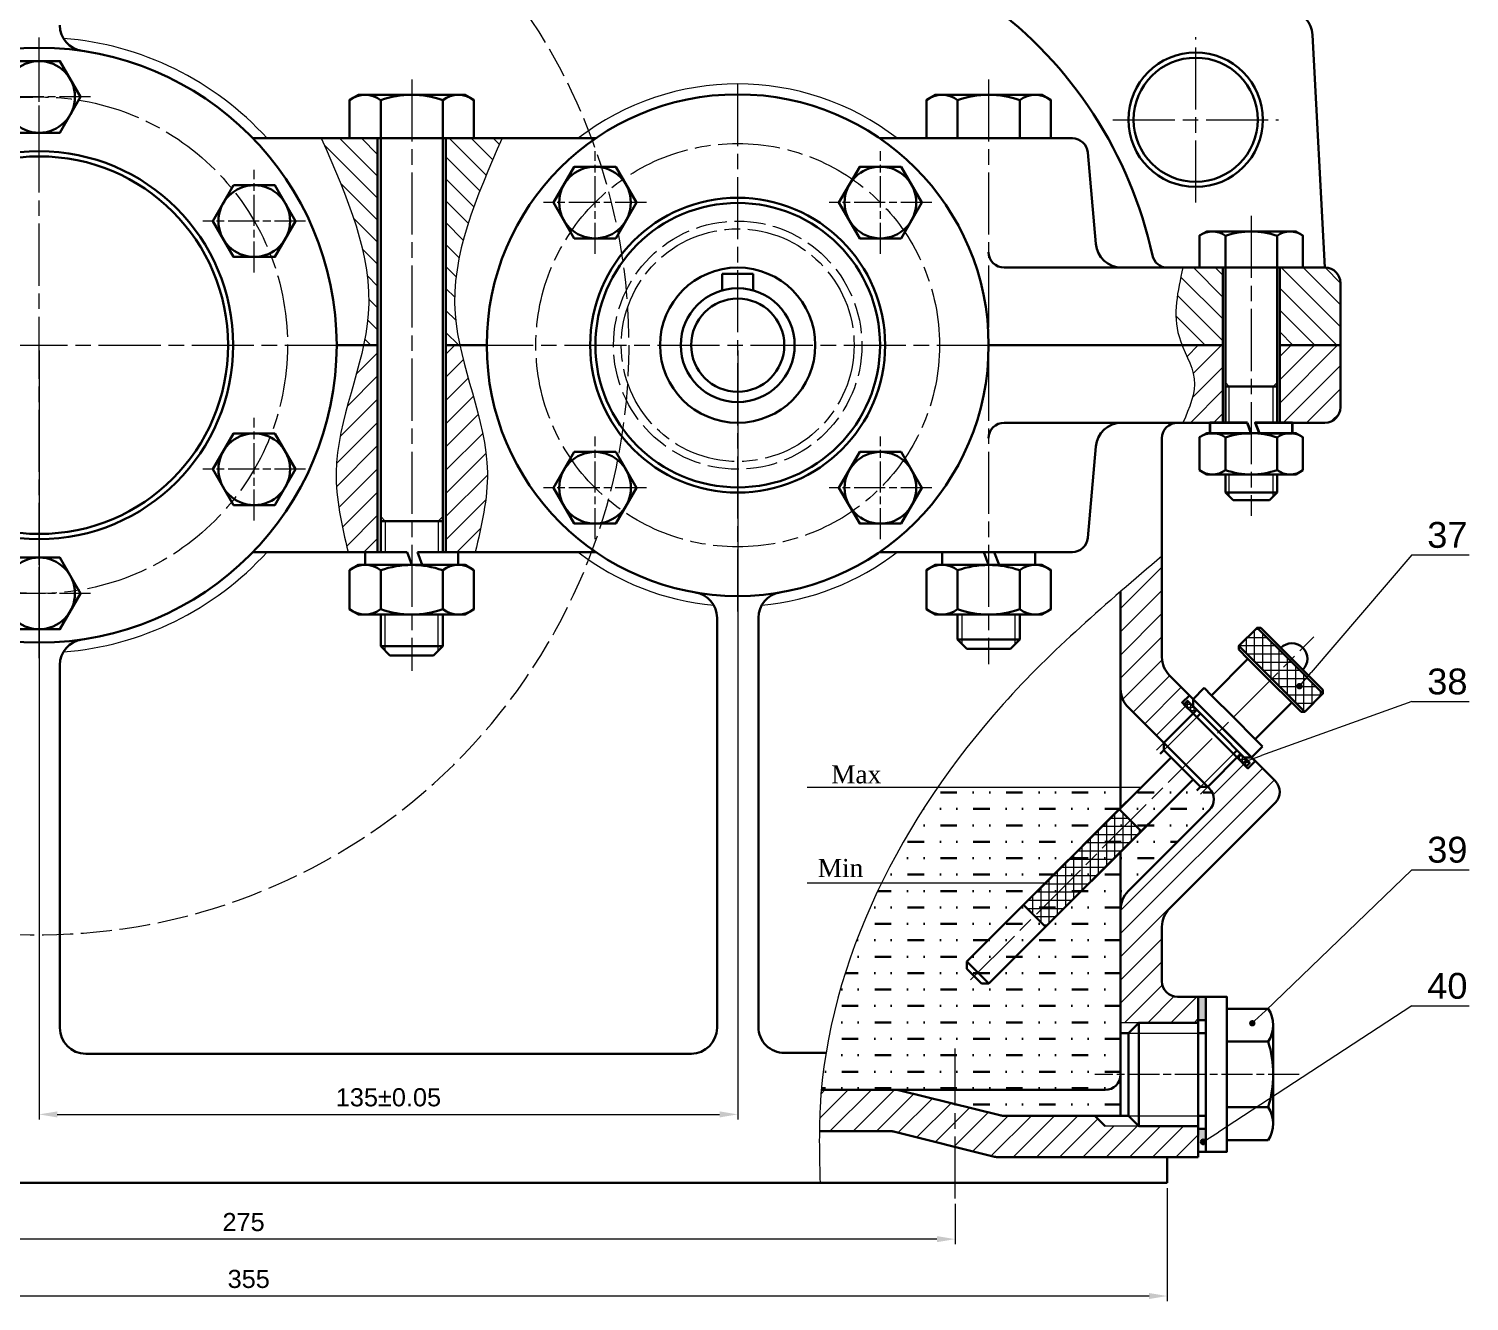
# Paper-space layout 'A0' of a CAD drawing. Header units: millimetres. Extents: x 0 to 1189, y 0 to 841.
# Drawn here: x 282.4 to 560.8, y 410.8 to 656.8 of the extents above; entities that cross this region are included whole.
import ezdxf

# ---------------------------------------------------------------- set-up
doc = ezdxf.new("R2010")
doc.units = ezdxf.units.MM
doc.header["$PDMODE"] = 35
for name, pattern in [('AM_ISO02W050', [7.5, 6, -1.5]), ('AM_ISO08W050', [18, 12, -1.5, 3, -1.5]), ('AM_ISO08W050x2', [9, 6, -0.75, 1.5, -0.75])]:
    doc.linetypes.add(name, pattern=pattern)
doc.layers.get('0').update_dxf_attribs({"lineweight": 30})
for name, color, linetype, lineweight in [('_mss.dam', 7, 'Continuous', 35), ('AM_0', 7, 'Continuous', 30), ('AM_3', 6, 'AM_ISO02W050', 13), ('AM_4', 3, 'Continuous', 13), ('AM_5', 3, 'Continuous', 13), ('AM_7', 4, 'AM_ISO08W050', 13), ('AM_8', 1, 'Continuous', 15), ('net dam', 7, 'Continuous', 30), ('net manh', 2, 'Continuous', 13), ('NetMatCat', 1, 'AM_ISO08W050', 13), ('nét thấy', 7, 'Continuous', 30)]:
    doc.layers.add(name, color=color, linetype=linetype, lineweight=lineweight)
doc.layers.add('_mss.manh', color=3, linetype='Continuous')
doc.styles.add('Annotative', font='arial.ttf')
doc.styles.add('chuan', font='times.ttf', dxfattribs={"height": 3})
doc.dimstyles.new('aaaa$0', dxfattribs={"dimtxt": 3.5, "dimasz": 3.5, "dimexe": 1, "dimexo": 1, "dimgap": 1.5, "dimtad": 1, "dimdsep": 46, "dimtxsty": 'Annotative', "dimcen": 0, "dimclrd": 66, "dimclre": 66, "dimclrt": 2, "dimadec": 0, "dimazin": 2, "dimtp": 0.1, "dimtm": 0.1, "dimtfac": 0.71, "dimtmove": 0, "dimatfit": 3, "dimfxl": 1, "dimlwd": 5, "dimlwe": 5, "dimarcsym": 1})
doc.dimstyles.new('AM_ISO$0', dxfattribs={"dimtxt": 3.5, "dimasz": 3.5, "dimexe": 1, "dimexo": 1, "dimgap": 1.5, "dimtad": 1, "dimdsep": 46, "dimtxsty": 'Annotative', "dimcen": 0, "dimclrd": 66, "dimclre": 66, "dimclrt": 2, "dimadec": 0, "dimazin": 2, "dimtp": 0.1, "dimtm": 0.1, "dimtfac": 0.71, "dimtmove": 0, "dimatfit": 3, "dimfxl": 1, "dimtfillclr": 5, "dimlwd": 13, "dimlwe": 13, "dimarcsym": 1})
pattern_1 = [(45, (-4430.9117, -284.6103), (-2.245064, 2.245064), [])]
pattern_2 = [(135, (-4430.9117, -284.6103), (-2.1213203, -2.1213203), [])]

# ---------------------------------------------------------------- blocks, each defined once
blk = doc.blocks.new('dsfeer')
blk.add_lwpolyline([(0, 10), (-8.66, 5), (-8.66, -5), (0, -10), (8.66, -5), (8.66, 5)], close=True)
blk.add_circle((0, 0), 8.66)
blk = doc.blocks.new('*U199')
at = {"xscale": 0.8000000000000003, "yscale": 0.8000000000000003, "zscale": 0.8000000000000003, "rotation": 270.0000000000026}
blk.add_blockref('dsfeer', (0, 0), dxfattribs=at)
blk = doc.blocks.new('*U200')
at = {"color": 0, "linetype": 'ByBlock', "lineweight": -2, "transparency": 16777216}
blk.add_blockref('*U199', (667.14, 1432.34), dxfattribs=at)
for p, rotation in [((625.57, 1408.34), 60.00000000000001), ((708.71, 1408.34), 299.9999999999999), ((625.57, 1360.34), 120), ((708.71, 1360.34), 240), ((667.14, 1336.34), 180)]:
    blk.add_blockref('*U199', p, dxfattribs=dict(at, rotation=rotation))
blk = doc.blocks.new('ưadad')
at = {"layer": '_mss.dam'}
for points in [[(-0.73, 2.2), (-8, 2.2), (-8, 0.2), (0, 0.2), (-0.73, 2.2)], [(1.5, 0.2), (8, 0.2), (8, 2.2), (0.77, 2.2), (1.5, 0.2)]]:
    blk.add_lwpolyline(points, dxfattribs=at)
blk = doc.blocks.new('đai ốc')
for p, q in [((-8, 8.59), (-7.19, 10)), ((-7.19, 10), (-0.81, 10)), ((0, 8.59), (-0.81, 10)), ((-8, 8.59), (-8, -8.59)), ((0, 8.59), (0, -8.59)), ((-7.14, 5), (-0.86, 5)), ((-7.14, -5), (-0.86, -5)), ((-8, -8.59), (-7.19, -10)), ((0, -8.59), (-0.81, -10)), ((-7.19, -10), (-0.81, -10))]:
    blk.add_line(p, q)
for centre, radius, start, end in [((-3.93, 7.5), 4.07, 142.1211, 217.8789), ((-4.07, 7.5), 4.07, 322.1211, 37.8789), ((7, 0), 15, 160.5288, 199.4712), ((-15, 0), 15, 340.5288, 19.4712), ((-3.93, -7.5), 4.07, 142.1211, 217.8789), ((-4.07, -7.5), 4.07, 322.1211, 37.8789)]:
    blk.add_arc(centre, radius, start, end)
blk = doc.blocks.new('*D218')
at = {"color": 66, "linetype": 'ByBlock', "lineweight": 13, "transparency": 16777216}
for p, q in [((284.41, 594.64), (284.41, 445.91)), ((419.41, 594.64), (419.41, 445.91)), ((287.91, 446.91), (415.91, 446.91))]:
    blk.add_line(p, q, dxfattribs=at)
at = {"color": 66, "transparency": 16777216}
for points in [[(287.91, 447.49), (287.91, 446.32), (284.41, 446.91)], [(415.91, 447.49), (415.91, 446.32), (419.41, 446.91)]]:
    blk.add_solid(points, dxfattribs=at)
at = {"layer": 'Defpoints', "color": 0, "transparency": 16777216}
for p in [(284.41, 595.64), (419.41, 595.64), (419.41, 446.91)]:
    blk.add_point(p, dxfattribs=at)
at = {"color": 2, "transparency": 16777216, "insert": (351.91, 450.19), "char_height": 3.5, "attachment_point": 5, "style": 'Annotative'}
blk.add_mtext('135%%P0.05', dxfattribs=at)
blk = doc.blocks.new('*D219')
at = {"color": 66, "linetype": 'ByBlock', "lineweight": 13, "transparency": 16777216}
for p, q in [((186.41, 429.64), (186.41, 421.79)), ((461.41, 429.64), (461.41, 421.79)), ((457.91, 422.79), (189.91, 422.79))]:
    blk.add_line(p, q, dxfattribs=at)
at = {"color": 66, "transparency": 16777216}
for points in [[(189.91, 423.37), (189.91, 422.2), (186.41, 422.79)], [(457.91, 423.37), (457.91, 422.2), (461.41, 422.79)]]:
    blk.add_solid(points, dxfattribs=at)
at = {"layer": 'Defpoints', "color": 0, "transparency": 16777216}
for p in [(186.41, 430.64), (461.41, 430.64), (186.41, 422.79)]:
    blk.add_point(p, dxfattribs=at)
at = {"color": 2, "transparency": 16777216, "insert": (323.91, 426.07), "char_height": 3.5, "attachment_point": 5, "style": 'Annotative'}
blk.add_mtext('275', dxfattribs=at)
blk = doc.blocks.new('szczczs')
for p, q in [((-10.31, 8.4), (-12, 7.42)), ((-10.31, 8.4), (10.31, 8.4)), ((-10.31, 8.4), (10.31, 8.4)), ((10.31, 8.4), (12, 7.42)), ((-12, 0), (-12, 7.42)), ((-6, 0), (-6, 7.37)), ((6, 0), (6, 7.37)), ((12, 0), (12, 7.42)), ((12, 0.98), (12, 7.42)), ((-12, 0), (12, 0))]:
    blk.add_line(p, q)
for centre, radius, start, end in [((-9, 3.51), 4.89, 52.1211, 127.8789), ((0, -9.6), 18, 70.5288, 109.4712), ((9, 3.51), 4.89, 52.1211, 127.8789)]:
    blk.add_arc(centre, radius, start, end)
blk = doc.blocks.new('fsefesfsefes')
at = {"layer": 'NetMatCat'}
h = blk.add_hatch(dxfattribs=at)
h.set_pattern_fill('ANSI37', color=1, scale=0.5, angle=45, style=0)
h.set_pattern_definition([(90, (-4943.2778, -805.4751), (-1.5875, -3e-16), []), (180, (-4943.2778, -805.4751), (2e-16, -1.5875), [])])
h.paths.add_polyline_path([(13.79, 13.79), (7.42, 20.15), (3.89, 16.62), (10.25, 10.25), (16.62, 3.89), (20.15, 7.42)])
h.paths.add_polyline_path([(-17.09, -17.09), (-19.21, -14.97), (-37.71, -33.46), (-35.59, -35.59), (-33.46, -37.71), (-14.97, -19.21)])
h = blk.add_hatch(dxfattribs=at)
h.set_pattern_fill('ANSI37', color=1, scale=5, angle=45, style=0)
h.set_pattern_definition([(90, (-43585.51505, 551.8719), (-0.625, -7e-17), []), (180, (-43585.51505, 551.8719), (7e-17, -0.625), [])])
h.paths.add_polyline_path([(-6.72, 5.3), (-4.95, 3.54), (-4.24, 4.24), (-6.01, 6.01)])
h.paths.add_polyline_path([(5.3, -6.72), (3.54, -4.95), (4.24, -4.24), (6.01, -6.01)])
for p, q in [((7.42, 20.15), (3.89, 16.62)), ((8.13, 20.15), (7.42, 20.15)), ((14.14, 14.14), (8.13, 20.15)), ((5.66, 14.14), (-1.41, 7.07)), ((3.89, 16.62), (3.89, 15.91)), ((3.89, 15.91), (5.66, 14.14)), ((14.14, 14.14), (20.15, 8.13)), ((-2.83, 8.49), (-4.95, 6.36)), ((-1.41, 7.07), (-2.83, 8.49)), ((-4.95, 6.36), (-4.95, 4.95)), ((14.14, 5.66), (7.07, -1.41)), ((15.91, 3.89), (14.14, 5.66)), ((20.15, 7.42), (16.62, 3.89)), ((20.15, 8.13), (20.15, 7.42)), ((-4.24, 4.24), (-10.61, -2.12)), ((-4.95, 4.95), (-4.24, 4.24)), ((-4.24, 2.83), (-3.54, 3.54)), ((16.62, 3.89), (15.91, 3.89)), ((-10.61, -2.12), (-10.61, -3.54)), ((7.07, -1.41), (8.49, -2.83)), ((-9.19, -4.95), (-48.66, -44.42)), ((4.24, -4.24), (-2.12, -10.61)), ((2.83, -4.24), (3.54, -3.54)), ((4.95, -4.95), (4.24, -4.24)), ((6.36, -4.95), (4.95, -4.95)), ((8.49, -2.83), (6.36, -4.95)), ((-4.95, -9.19), (-44.42, -48.66)), ((-2.12, -10.61), (-3.54, -10.61)), ((-17.8, -13.55), (-34.92, -30.68)), ((-17.09, -17.09), (-19.21, -14.97)), ((-13.55, -17.8), (-30.68, -34.92)), ((-17.09, -17.09), (-14.97, -19.21)), ((-37.71, -33.46), (-35.59, -35.59)), ((-33.46, -37.71), (-35.59, -35.59)), ((-48.66, -44.42), (-44.42, -48.66)), ((-48.66, -44.42), (-48.66, -45.83)), ((-48.66, -45.83), (-47.25, -47.25)), ((-45.83, -48.66), (-47.25, -47.25)), ((-44.42, -48.66), (-45.83, -48.66))]:
    blk.add_line(p, q)
for points in [[(13.79, 13.79), (7.42, 20.15), (3.89, 16.62), (10.25, 10.25)], [(9.9, 9.9), (5.66, 14.14)], [(13.79, 13.79), (20.15, 7.42), (16.62, 3.89), (10.25, 10.25)], [(9.9, 9.9), (14.14, 5.66)], [(-4.95, 3.54), (-7.07, 5.66), (-5.66, 7.07)], [(-6.72, 5.3), (-4.95, 3.54), (-4.24, 4.24), (-6.01, 6.01), (-6.72, 5.3)], [(7.07, -5.66), (-5.66, 7.07)], [(2.83, 2.83), (-1.41, 7.07)], [(-4.95, 4.95), (0, 0)], [(-4.95, 3.54), (-0.71, -0.71)], [(2.83, 2.83), (7.07, -1.41)], [(4.95, -4.95), (0, 0)], [(-6.36, -6.36), (-10.61, -2.12)], [(3.54, -4.95), (-0.71, -0.71)], [(-10.61, -3.54), (-11.31, -4.24)], [(-10.61, -3.54), (-7.07, -7.07)], [(5.3, -6.72), (3.54, -4.95), (4.24, -4.24), (6.01, -6.01), (5.3, -6.72)], [(7.07, -5.66), (5.66, -7.07), (3.54, -4.95)], [(-3.54, -10.61), (-7.07, -7.07)], [(-6.36, -6.36), (-2.12, -10.61)], [(-3.54, -10.61), (-4.24, -11.31)]]:
    blk.add_lwpolyline(points)
blk.add_arc((14.14, 14.14), 3, 315, 135)
at = {"layer": 'AM_7'}
blk.add_line((-47.95, -47.95), (18.38, 18.38), dxfattribs=at)
at = {"layer": 'net manh'}
for p, q in [((-4.24, 2.83), (-10.61, -3.54)), ((-10.61, -2.12), (-12.02, -3.54)), ((-2.12, -10.61), (-3.54, -12.02))]:
    blk.add_line(p, q, dxfattribs=at)
blk.add_lwpolyline([(2.83, -4.24), (-3.54, -10.61)], dxfattribs=at)
blk = doc.blocks.new('*D222')
at = {"color": 66, "lineweight": 5, "transparency": 16777216}
for p, q in [((147.41, 432.64), (147.41, 410.79)), ((502.41, 432.64), (502.41, 410.79)), ((498.91, 411.79), (150.91, 411.79))]:
    blk.add_line(p, q, dxfattribs=at)
at = {"color": 66, "transparency": 16777216}
for points in [[(150.91, 412.37), (150.91, 411.2), (147.41, 411.79)], [(498.91, 412.37), (498.91, 411.2), (502.41, 411.79)]]:
    blk.add_solid(points, dxfattribs=at)
at = {"layer": 'Defpoints', "color": 0, "transparency": 16777216}
for p in [(147.41, 433.64), (502.41, 433.64), (147.41, 411.79)]:
    blk.add_point(p, dxfattribs=at)
at = {"color": 2, "transparency": 16777216, "insert": (324.91, 415.07), "char_height": 3.5, "attachment_point": 5, "style": 'Annotative'}
blk.add_mtext('355', dxfattribs=at)

psp = doc.layouts.new('A0')

# ---------------------------------------------------------------- hatches: boundary and pattern name
h = psp.add_hatch(color=3)
h.dxf.hatch_style = 1
h.paths.add_polyline_path([(517.285, 515.087, 1), (517.453, 515.087, 1)])
h = psp.add_hatch(color=1)
h.dxf.hatch_style = 1
h.paths.add_polyline_path([(508.934, 441.582, -0.7493781), (509.757, 441.823), (509.91, 441.921), (509.91, 444.143), (508.41, 444.143)])
h.paths.add_polyline_path([(509.91, 469.643), (508.41, 469.643), (508.41, 465.143), (509.91, 465.143)])
h = psp.add_hatch(color=3)
h.dxf.hatch_style = 1
h.paths.add_polyline_path([(509.827, 441.582, 1), (508.934, 441.582, 1)])
at = {"layer": 'AM_5'}
h = psp.add_hatch(color=3, dxfattribs=at)
edge = h.paths.add_edge_path(flags=0)
edge.add_arc((527.986, 529.71), 0.625, 0, 360)
h = psp.add_hatch(color=3, dxfattribs=at)
edge = h.paths.add_edge_path(flags=0)
edge.add_arc((518.865, 464.534), 0.625, 0, 360)
at = {"layer": 'AM_8'}
h = psp.add_hatch(dxfattribs=at)
h.set_pattern_fill('_U', color=256, scale=3, angle=135, style=0, pattern_type=0)
h.set_pattern_definition(pattern_2)
edge = h.paths.add_edge_path()
edge.add_line((349.81, 635.643), (344.41, 635.643))
edge.add_line((344.41, 635.643), (338.935, 635.643))
edge.add_spline(control_points=[(338.935, 635.643), (343.897, 624.35), (349.73, 611.076), (347.544, 597.65), (347.114, 595.643)], knot_values=[0, 0, 0, 0, 35.1805085, 41.3536834, 41.3536834, 41.3536834, 41.3536834], degree=3, periodic=0)
edge.add_line((347.114, 595.643), (349.81, 595.643))
edge.add_line((349.81, 595.643), (349.81, 635.643))
edge = h.paths.add_edge_path()
edge.add_spline(control_points=[(365.706, 595.643), (365.276, 597.65), (363.09, 611.076), (368.923, 624.35), (373.885, 635.643)], knot_values=[0, 0, 0, 0, 6.1731749, 41.3536834, 41.3536834, 41.3536834, 41.3536834], degree=3, periodic=0)
edge.add_line((373.885, 635.643), (363.01, 635.643))
edge.add_line((363.01, 635.643), (363.01, 595.643))
edge.add_line((363.01, 595.643), (365.706, 595.643))
h = psp.add_hatch(dxfattribs=at)
h.set_pattern_fill('_U', color=256, scale=3, angle=135, style=0, pattern_type=0)
h.set_pattern_definition(pattern_2)
edge = h.paths.add_edge_path()
edge.add_spline(control_points=[(505.458, 610.643), (504.436, 606.109), (503.278, 600.977), (505.074, 596.197), (505.302, 595.643)], knot_values=[0, 0, 0, 0, 13.3501655, 15.1095658, 15.1095658, 15.1095658, 15.1095658], degree=3, periodic=0)
edge.add_line((505.302, 595.643), (513.159, 595.643))
edge.add_line((513.159, 595.643), (513.159, 610.643))
edge.add_line((513.159, 610.643), (508.659, 610.643))
edge.add_line((508.659, 610.643), (505.458, 610.643))
edge = h.paths.add_edge_path()
edge.add_line((524.159, 595.643), (535.91, 595.643))
edge.add_line((535.91, 595.643), (535.91, 607.643))
edge.add_arc((532.91, 607.643), 3, 0, 90)
edge.add_line((532.91, 610.643), (524.159, 610.643))
edge.add_line((524.159, 610.643), (524.159, 595.643))
at = {"layer": 'NetMatCat'}
h = psp.add_hatch(dxfattribs=at)
h.set_pattern_fill('ANSI31', color=1, style=0)
h.set_pattern_definition(pattern_1)
edge = h.paths.add_edge_path()
edge.add_line((349.81, 595.643), (347.114, 595.643))
edge.add_spline(control_points=[(347.114, 595.643), (345.37, 587.495), (339.774, 574.194), (342.912, 560.785), (344.115, 555.643)], knot_values=[41.3536834, 41.3536834, 41.3536834, 41.3536834, 66.4107261, 81.9947931, 81.9947931, 81.9947931, 81.9947931], degree=3, periodic=0)
edge.add_line((344.115, 555.643), (349.81, 555.643))
edge.add_line((349.81, 555.643), (349.81, 595.643))
edge = h.paths.add_edge_path()
edge.add_spline(control_points=[(368.705, 555.643), (369.908, 560.785), (373.046, 574.194), (367.45, 587.495), (365.706, 595.643)], knot_values=[41.3536834, 41.3536834, 41.3536834, 41.3536834, 56.9377504, 81.9947931, 81.9947931, 81.9947931, 81.9947931], degree=3, periodic=0)
edge.add_line((365.706, 595.643), (363.01, 595.643))
edge.add_line((363.01, 595.643), (363.01, 555.643))
edge.add_line((363.01, 555.643), (365.41, 555.643))
edge.add_line((365.41, 555.643), (368.705, 555.643))
h = psp.add_hatch(dxfattribs=at)
h.set_pattern_fill('ANSI31', color=1, style=0)
h.set_pattern_definition(pattern_1)
edge = h.paths.add_edge_path()
edge.add_line((513.159, 595.643), (505.302, 595.643))
edge.add_spline(control_points=[(505.302, 595.643), (506.201, 593.466), (508.918, 588.633), (506.699, 583.509), (505.458, 580.643)], knot_values=[15.1095658, 15.1095658, 15.1095658, 15.1095658, 22.0290999, 30.8101407, 30.8101407, 30.8101407, 30.8101407], degree=3, periodic=0)
edge.add_line((505.458, 580.643), (513.159, 580.643))
edge.add_line((513.159, 580.643), (513.159, 595.643))
h.paths.add_polyline_path([(524.159, 580.643), (526.659, 580.643), (532.91, 580.643, 0.4142136), (535.91, 583.643), (535.91, 595.643), (524.159, 595.643)])
h = psp.add_hatch(dxfattribs=at)
h.set_pattern_fill('ANSI31', color=1, style=0)
h.set_pattern_definition(pattern_1)
edge = h.paths.add_edge_path()
edge.add_line((501.41, 535.306), (501.41, 547.555))
edge.add_line((501.41, 547.555), (501.41, 554.861))
edge.add_spline(control_points=[(501.41, 554.861), (498.737, 552.587), (496.064, 550.313), (493.41, 548.014)], knot_values=[0, 0, 0, 0, 10.5703978, 10.5703978, 10.5703978, 10.5703978], degree=3, periodic=0)
edge.add_line((493.41, 548.014), (493.41, 529.164))
edge.add_arc((498.41, 529.164), 5, 180, 225)
edge.add_line((494.874, 525.629), (501.759, 518.744))
edge.add_line((501.759, 518.744), (507.416, 524.4))
edge.add_line((507.416, 524.4), (505.649, 526.168))
edge.add_line((505.649, 526.168), (505.295, 526.522))
edge.add_line((505.295, 526.522), (506.709, 527.936))
edge.add_line((506.709, 527.936), (502.874, 531.771))
edge.add_arc((506.41, 535.306), 5, 180, 225, ccw=False)
h.paths.add_polyline_path([(501.41, 483.197, -0.1989124), (502.874, 486.733), (523.272, 507.131, 0.4142136), (523.272, 511.373), (519.437, 515.208), (518.023, 513.794), (515.902, 515.915), (511.659, 511.672), (510.245, 510.258), (510.544, 509.959, -0.4142136), (510.544, 505.716), (494.874, 490.047, 0.1989124), (493.41, 486.511), (493.41, 464.643), (496.91, 464.643), (508.41, 464.643), (508.41, 469.643), (504.41, 469.643, -0.4142136), (501.41, 472.643)])
h.paths.add_polyline_path([(508.41, 444.643), (496.91, 444.643), (493.41, 444.643), (490.41, 444.643), (488.41, 446.643), (470.779, 446.643, -0.0613214), (470.052, 446.733), (462.41, 448.643), (462.41, 440.397), (469.067, 438.733, 0.0613214), (469.794, 438.643), (508.41, 438.643)])
edge = h.paths.add_edge_path()
edge.add_line((462.41, 448.643), (450.768, 451.553))
edge.add_arc((450.041, 448.643), 3, 75.96376, 90)
edge.add_line((450.041, 451.643), (448.531, 451.643))
edge.add_line((448.531, 451.643), (435.576, 451.643))
edge.add_spline(control_points=[(435.576, 451.643), (435.473, 450.486), (435.285, 447.822), (435.212, 445.153), (435.195, 443.643)], knot_values=[124.1978214, 124.1978214, 124.1978214, 124.1978214, 127.6812715, 132.2136931, 132.2136931, 132.2136931, 132.2136931], degree=3, periodic=0)
edge.add_line((435.195, 443.643), (449.056, 443.643))
edge.add_arc((449.056, 440.643), 3, 75.96376, 90, ccw=False)
edge.add_line((449.783, 443.553), (462.41, 440.397))
edge.add_line((462.41, 440.397), (462.41, 448.643))
at = {"layer": 'nét thấy'}
h = psp.add_hatch(dxfattribs=at)
h.set_pattern_fill('MUDST', color=4, scale=0.5, style=0)
h.set_pattern_definition([(3e-14, (-4430.9117, -284.6103), (6.35, 3.175), [3.175, -3.175, 0, -3.175, 0, -3.175])])
edge = h.paths.add_edge_path()
edge.add_line((493.41, 497.666), (469.362, 473.619))
edge.add_line((469.362, 473.619), (467.948, 473.619))
edge.add_line((467.948, 473.619), (466.534, 475.033))
edge.add_line((466.534, 475.033), (465.12, 476.447))
edge.add_line((465.12, 476.447), (465.12, 477.861))
edge.add_line((465.12, 477.861), (478.901, 491.642))
edge.add_line((478.901, 491.642), (447.211, 491.642))
edge.add_spline(control_points=[(447.211, 491.642), (441.743, 480.474), (437.846, 468.659), (436.151, 456.643)], knot_values=[82.8374452, 82.8374452, 82.8374452, 82.8374452, 119.168815, 119.168815, 119.168815, 119.168815], degree=3, periodic=0)
edge.add_spline(control_points=[(436.151, 456.643), (435.917, 454.98), (435.724, 453.313), (435.576, 451.643)], knot_values=[119.168815, 119.168815, 119.168815, 119.168815, 124.1978214, 124.1978214, 124.1978214, 124.1978214], degree=3, periodic=0)
edge.add_line((435.576, 451.643), (493.41, 451.643))
edge.add_line((493.41, 451.643), (493.41, 462.643))
edge.add_line((493.41, 462.643), (493.41, 497.666))
h.paths.add_polyline_path([(493.41, 451.643), (462.41, 451.643), (462.41, 448.643), (470.052, 446.733, 0.0613214), (470.779, 446.643), (493.41, 446.643)])
edge = h.paths.add_edge_path()
edge.add_line((493.41, 506.151), (493.41, 510.143))
edge.add_line((493.41, 510.143), (458.052, 510.143))
edge.add_spline(control_points=[(458.052, 510.143), (454.001, 504.245), (450.348, 498.05), (447.211, 491.642)], knot_values=[61.9914028, 61.9914028, 61.9914028, 61.9914028, 82.8374452, 82.8374452, 82.8374452, 82.8374452], degree=3, periodic=0)
edge.add_line((447.211, 491.642), (478.901, 491.642))
edge.add_line((478.901, 491.642), (493.41, 506.151))
h.paths.add_polyline_path([(510.544, 505.716, 0.4142136), (510.544, 509.959), (510.36, 510.143), (493.41, 510.143), (493.41, 506.151), (478.901, 491.642), (465.12, 477.861), (465.12, 476.447), (466.534, 475.033), (467.948, 473.619), (469.362, 473.619), (493.41, 497.666), (493.41, 486.511, -0.1989124), (494.874, 490.047)])
h.paths.add_polyline_path([(497.401, 510.143), (493.41, 510.143), (493.41, 506.151)], flags=16)

# ---------------------------------------------------------------- linework, layer by layer
for p, q in [((532.91, 610.643), (530.475, 655.66)), ((346.101, 644.043), (344.41, 643.067)), ((344.41, 635.643), (344.41, 643.067)), ((346.101, 644.043), (366.719, 644.043)), ((346.101, 644.043), (366.719, 644.043)), ((366.719, 644.043), (368.41, 643.067)), ((368.41, 635.643), (368.41, 643.067)), ((368.41, 636.619), (368.41, 643.067)), ((350.41, 635.643), (350.41, 643.014)), ((362.41, 635.643), (362.41, 643.014)), ((325.717, 635.643), (391.983, 635.643)), ((344.41, 635.643), (368.41, 635.643)), ((349.81, 635.643), (349.81, 555.643)), ((350.41, 555.643), (350.41, 635.643)), ((362.41, 555.643), (362.41, 635.643)), ((363.01, 635.643), (363.01, 555.643)), ((446.837, 635.643), (484.088, 635.643)), ((488.625, 615.207), (487.077, 632.905)), ((510.068, 617.643), (508.659, 616.83)), ((508.659, 610.643), (508.659, 616.83)), ((510.068, 617.643), (527.25, 617.643)), ((510.068, 617.643), (527.25, 617.643)), ((513.659, 610.643), (513.659, 616.785)), ((523.659, 610.643), (523.659, 616.785)), ((527.25, 617.643), (528.659, 616.83)), ((528.659, 610.643), (528.659, 616.83)), ((528.659, 611.457), (528.659, 616.83)), ((470.91, 610.643), (532.91, 610.643)), ((508.659, 610.643), (528.659, 610.643)), ((513.159, 610.643), (513.159, 580.643)), ((513.659, 580.643), (513.659, 610.643)), ((523.659, 580.643), (523.659, 610.643)), ((524.159, 610.643), (524.159, 580.643)), ((422.41, 609.443), (416.41, 609.443)), ((416.41, 609.443), (416.41, 606.231)), ((422.41, 606.231), (422.41, 609.443)), ((535.91, 607.643), (535.91, 583.643)), ((341.91, 595.643), (349.81, 595.643)), ((363.01, 595.643), (370.91, 595.643)), ((467.91, 595.643), (513.159, 595.643)), ((524.159, 595.643), (535.91, 595.643)), ((513.659, 587.675), (523.659, 587.675)), ((470.91, 580.643), (517.931, 580.643)), ((493.41, 580.639), (493.41, 580.643)), ((519.431, 580.643), (532.91, 580.643)), ((501.41, 545.461), (501.41, 577.643)), ((518.659, 578.643), (517.659, 578.643)), ((488.625, 576.079), (487.077, 558.382)), ((513.659, 567.143), (513.659, 570.643)), ((523.659, 567.143), (523.659, 570.643)), ((513.659, 567.143), (515.159, 565.643)), ((523.659, 567.143), (513.659, 567.143)), ((515.159, 565.643), (522.159, 565.643)), ((523.659, 567.143), (522.159, 565.643)), ((350.41, 561.643), (362.41, 561.643)), ((325.717, 555.643), (355.5, 555.643)), ((355.5, 555.643), (347.41, 555.643)), ((347.41, 555.643), (347.41, 553.143)), ((356.41, 553.143), (355.5, 555.643)), ((357.5, 555.643), (391.983, 555.643)), ((365.41, 555.643), (357.5, 555.643)), ((357.5, 555.643), (358.41, 553.143)), ((365.41, 553.143), (365.41, 555.643)), ((446.837, 555.643), (484.088, 555.643)), ((446.837, 555.643), (484.088, 555.643)), ((346.101, 553.143), (344.41, 552.167)), ((344.41, 544.519), (344.41, 552.167)), ((346.101, 553.143), (366.719, 553.143)), ((347.41, 553.143), (356.41, 553.143)), ((350.41, 544.572), (350.41, 552.114)), ((358.41, 553.143), (365.41, 553.143)), ((362.41, 544.572), (362.41, 552.114)), ((366.719, 553.143), (368.41, 552.167)), ((368.41, 544.519), (368.41, 552.167)), ((493.41, 506.151), (493.41, 548.014)), ((501.41, 547.555), (501.41, 535.306)), ((346.101, 543.543), (344.41, 544.519)), ((346.101, 543.543), (366.719, 543.543)), ((350.41, 537.443), (350.41, 543.543)), ((362.41, 537.443), (362.41, 543.543)), ((366.719, 543.543), (368.41, 544.519)), ((415.41, 542.905), (415.41, 463.643)), ((423.41, 542.905), (423.41, 463.81)), ((461.91, 538.743), (461.91, 543.543)), ((473.91, 538.743), (473.91, 543.543)), ((350.41, 537.443), (352.21, 535.643)), ((362.41, 537.443), (350.41, 537.443)), ((362.41, 537.443), (360.61, 535.643)), ((461.91, 538.743), (463.71, 536.943)), ((473.91, 538.743), (461.91, 538.743)), ((473.91, 538.743), (472.11, 536.943)), ((352.21, 535.643), (360.61, 535.643)), ((463.71, 536.943), (472.11, 536.943)), ((288.41, 533.794), (288.41, 463.643)), ((523.272, 511.373), (502.874, 531.771)), ((503.881, 516.622), (494.874, 525.629)), ((510.544, 509.959), (508.123, 512.38)), ((523.272, 507.131), (502.874, 486.733)), ((510.544, 505.716), (494.874, 490.047)), ((493.41, 446.643), (493.41, 497.666)), ((501.41, 483.197), (501.41, 472.643)), ((508.41, 469.643), (504.41, 469.643)), ((493.41, 454.643), (493.41, 462.643)), ((493.41, 446.643), (493.41, 462.643)), ((493.41, 462.643), (494.91, 462.643)), ((494.91, 462.643), (494.91, 446.643)), ((496.91, 444.643), (496.91, 464.643)), ((293.41, 458.643), (410.41, 458.643)), ((410.41, 458.643), (410.503, 458.644)), ((428.456, 458.81), (436.481, 458.81)), ((435.576, 451.643), (490.41, 451.643)), ((488.41, 446.643), (490.41, 444.643)), ((494.91, 446.643), (496.91, 444.643)), ((502.41, 433.643), (502.41, 438.643)), ((502.41, 433.643), (147.41, 433.643))]:
    psp.add_line(p, q)
for points in [[(467, 555.643), (458.91, 555.643), (458.91, 553.143), (467.91, 553.143), (467, 555.643)], [(469.91, 553.143), (476.91, 553.143), (476.91, 555.643), (469, 555.643), (469.91, 553.143)], [(493.41, 462.643), (494.91, 462.643), (496.91, 464.643), (508.41, 464.643), (508.41, 469.643)], [(508.41, 469.643), (509.91, 469.643), (509.91, 465.143), (508.41, 465.143), (508.41, 469.643)], [(509.91, 454.643), (509.91, 469.643), (513.91, 469.643), (513.91, 454.643)], [(521.91, 467.345), (513.91, 467.345), (513.91, 460.994), (521.91, 460.994)], [(508.41, 464.643), (508.41, 444.643)], [(508.41, 446.643), (509.91, 446.643), (509.91, 462.643), (508.41, 462.643)], [(522.91, 445.117), (522.91, 464.169)], [(513.91, 460.994), (513.91, 448.292)], [(509.91, 454.643), (509.91, 439.643), (513.91, 439.643), (513.91, 454.643)], [(521.91, 448.292), (513.91, 448.292), (513.91, 441.941), (521.91, 441.941)], [(508.41, 438.643), (508.41, 444.643), (496.91, 444.643), (494.91, 446.643)], [(508.41, 439.643), (509.91, 439.643), (509.91, 444.143), (508.41, 444.143), (508.41, 439.643)]]:
    psp.add_lwpolyline(points)
for points in [[(448.531, 451.643), (450.041, 451.643, -0.0613214), (450.768, 451.553), (470.052, 446.733, 0.0613214), (470.779, 446.643), (494.91, 446.643)], [(435.195, 443.643), (449.056, 443.643, -0.0613214), (449.783, 443.553), (469.067, 438.733, 0.0613214), (469.794, 438.643), (508.41, 438.643)]]:
    psp.add_lwpolyline(points, format="xyb")
for centre, radius in [((284.41, 595.643), 57.5), ((507.92, 639.23), 13), ((507.92, 639.23), 12), ((419.41, 595.643), 48.5), ((284.41, 595.643), 37.5), ((284.41, 595.643), 36.504), ((419.41, 595.643), 28.501), ((419.41, 595.643), 27.501), ((419.41, 595.643), 15), ((419.41, 595.643), 11.004), ((419.41, 595.643), 9.004), ((517.369, 515.087), 0.0839), ((509.381, 441.582), 0.447)]:
    psp.add_circle(centre, radius)
for centre, radius, start, end in [((284.41, 595.643), 137, 73.38514, 171.90325), ((419.41, 595.643), 82, 12.22579, 53.77773), ((525.482, 655.39), 5, 3.09589, 81.30002), ((293.41, 657.492), 5, 180, 261.72062), ((347.41, 639.157), 4.886, 52.12112, 127.87888), ((356.41, 626.043), 18, 70.52878, 109.47122), ((365.41, 639.157), 4.886, 52.12112, 127.87888), ((484.088, 632.643), 3, 5, 90), ((493.606, 615.643), 5, 185, 270), ((511.159, 613.571), 4.072, 52.12112, 127.87888), ((518.659, 602.643), 15, 70.52878, 109.47122), ((526.159, 613.571), 4.072, 52.12112, 127.87888), ((470.91, 613.643), 3, 180, 270), ((502.482, 613.643), 3, 192.22579, 270), ((532.91, 607.643), 3, 0, 90), ((532.91, 583.643), 3, 270, 0), ((470.91, 577.643), 3, 90, 180), ((493.606, 575.643), 5, 90, 175), ((504.41, 577.643), 3, 90, 180), ((484.088, 558.643), 3, 270, 355), ((347.41, 548.257), 4.886, 52.12112, 127.87888), ((356.41, 535.143), 18, 70.52878, 109.47122), ((365.41, 548.257), 4.886, 52.12112, 127.87888), ((410.41, 542.905), 5, 360, 80.31541), ((428.41, 542.905), 5, 99.68459, 180), ((347.41, 548.429), 4.886, 232.12112, 307.87888), ((356.41, 561.543), 18, 250.52878, 289.47122), ((365.41, 548.429), 4.886, 232.12112, 307.87888), ((284.41, 595.643), 57.5, 269.9999969499895, 270), ((293.41, 533.794), 5, 98.27937, 180), ((506.41, 535.306), 5, 180, 225), ((498.41, 529.164), 5, 180, 225), ((508.423, 507.838), 3, 315, 45), ((521.151, 509.252), 3, 315, 45), ((498.41, 486.511), 5, 135, 180), ((506.41, 483.197), 5, 135, 180), ((504.41, 472.643), 3, 180, 270), ((517.368, 464.169), 5.542, 325.03966, 34.96034), ((293.41, 463.643), 5, 180, 270), ((410.41, 463.643), 5, 270, 360), ((428.41, 463.81), 5, 180, 270.5312), ((502.243, 454.643), 20.667, 342.10345, 17.89655), ((490.41, 454.643), 3, 270, 0), ((517.368, 445.117), 5.542, 325.03966, 34.96034)]:
    psp.add_arc(centre, radius, start, end)
at = {"layer": 'AM_3'}
psp.add_circle((419.41, 595.643), 24, dxfattribs=at)
psp.add_arc((284.41, 595.643), 114.001, 70.51758, 46.88128, dxfattribs=at)
at = {"layer": 'AM_4'}
for p, q in [((497.401, 510.143), (432.832, 510.143)), ((478.901, 491.642), (432.832, 491.642))]:
    psp.add_line(p, q, dxfattribs=at)
for centre, radius, start, end in [((284.41, 595.643), 59.5, 42.24242, 85.47953), ((419.41, 595.643), 50.5, 52.38024, 127.61976), ((284.41, 595.643), 59.5, 274.52046, 317.75758), ((419.41, 595.643), 50.5, 232.38024, 264.7257), ((419.41, 595.643), 50.5, 275.2743, 307.61976)]:
    psp.add_arc(centre, radius, start, end, dxfattribs=at)
at = {"layer": 'AM_5', "color": 66}
for p, q in [((549.721, 555.076), (530.263, 532.368)), ((549.721, 526.735), (520.662, 516.273)), ((549.721, 494.207), (521.388, 466.96)), ((549.721, 467.881), (512.318, 443.462))]:
    psp.add_line(p, q, dxfattribs=at)
at = {"layer": 'AM_5'}
for p, q in [((549.721, 555.076), (560.778, 555.076)), ((549.721, 526.735), (560.778, 526.735)), ((549.721, 494.207), (560.778, 494.207)), ((549.721, 467.881), (560.778, 467.881))]:
    psp.add_line(p, q, dxfattribs=at)
at = {"layer": 'AM_5', "color": 66, "linetype": 'Continuous'}
for p, q in [((528.393, 530.185), (530.263, 532.368)), ((517.369, 515.087), (520.662, 516.273)), ((519.316, 464.967), (521.388, 466.96)), ((509.381, 441.582), (512.318, 443.462))]:
    psp.add_line(p, q, dxfattribs=at)
at = {"layer": 'AM_7'}
for p, q in [((284.41, 535.143), (284.41, 656.143)), ((507.92, 623.23), (507.92, 655.23)), ((356.41, 647.043), (356.41, 532.643)), ((419.41, 544.143), (419.41, 647.143)), ((467.91, 647.043), (467.91, 533.943)), ((491.92, 639.23), (523.92, 639.23)), ((518.659, 620.643), (518.659, 562.643)), ((223.91, 595.643), (344.91, 595.643)), ((367.91, 595.643), (470.91, 595.643)), ((461.41, 430.643), (461.41, 459.643))]:
    psp.add_line(p, q, dxfattribs=at)
at = {"layer": 'AM_7', "linetype": 'AM_ISO08W050x2'}
for p, q in [((284.41, 633.715), (284.41, 653.571)), ((294.338, 643.643), (274.482, 643.643)), ((391.832, 613.293), (391.832, 633.15)), ((446.987, 613.292), (446.987, 633.148)), ((325.979, 609.715), (325.979, 629.571)), ((401.76, 623.221), (381.904, 623.221)), ((456.915, 623.22), (437.059, 623.22)), ((335.907, 619.643), (316.051, 619.643)), ((325.979, 561.715), (325.979, 581.571)), ((391.833, 558.138), (391.833, 577.994)), ((446.987, 558.138), (446.987, 577.994)), ((335.907, 571.643), (316.051, 571.643)), ((401.761, 568.066), (381.905, 568.066)), ((456.915, 568.066), (437.059, 568.066)), ((284.41, 537.715), (284.41, 557.571)), ((294.338, 547.643), (274.482, 547.643))]:
    psp.add_line(p, q, dxfattribs=at)
psp.add_lwpolyline([(527.91, 454.643), (488.41, 454.643)], dxfattribs=at)
at = {"layer": 'AM_7'}
for centre, radius in [((284.41, 595.643), 48), ((419.41, 595.643), 39), ((419.41, 595.643), 22.5)]:
    psp.add_circle(centre, radius, dxfattribs=at)
at = {"layer": 'net manh'}
for p, q in [((514.409, 587.675), (513.659, 588.425)), ((514.409, 580.643), (514.409, 587.675)), ((522.909, 587.675), (523.659, 588.425)), ((522.909, 580.643), (522.909, 587.675)), ((514.409, 566.393), (514.409, 570.643)), ((522.909, 566.393), (522.909, 570.643)), ((350.41, 562.543), (351.31, 561.643)), ((362.41, 562.543), (361.51, 561.643)), ((351.31, 561.643), (351.31, 555.643)), ((361.51, 561.643), (361.51, 555.643)), ((351.31, 536.543), (351.31, 543.543)), ((361.51, 536.543), (361.51, 543.543)), ((462.81, 537.843), (462.81, 543.543)), ((473.01, 537.843), (473.01, 543.543)), ((493.41, 444.643), (490.41, 444.643)), ((496.91, 444.643), (493.41, 444.643))]:
    psp.add_line(p, q, dxfattribs=at)
for points in [[(496.91, 464.643), (493.41, 464.643)], [(494.91, 462.643), (508.41, 462.643)], [(494.91, 446.643), (508.41, 446.643)]]:
    psp.add_lwpolyline(points, dxfattribs=at)
for points in [[(338.935, 635.643), (348.018, 601.655), (341.789, 571.053), (344.115, 555.643)], [(373.885, 635.643), (364.802, 601.655), (371.031, 571.053), (368.705, 555.643)], [(505.458, 610.643), (504.696, 597.315), (507.637, 589.149), (505.458, 580.643)], [(501.41, 554.861), (470.718, 526.238), (435.331, 448.17), (435.331, 433.643)]]:
    psp.add_spline(points, degree=3, dxfattribs=at)

# ---------------------------------------------------------------- block references
at = {"xscale": -1}
psp.add_blockref('*U200', (951.548, -788.699), dxfattribs=at)
for name, p in [('szczczs', (467.91, 635.643)), ('ưadad', (518.659, 578.443))]:
    psp.add_blockref(name, p)
at = {"rotation": 89.99999987967689}
for p, xscale, yscale, zscale in [((391.832, 623.221), -0.8000000000000005, 0.8000000000000005, 0.8000000000000005), ((446.987, 623.22), -0.8000000000000005, 0.8000000000000005, 0.8000000000000005), ((391.833, 568.066), -0.8000000000000003, 0.8000000000000003, 0.8000000000000003), ((446.987, 568.066), -0.8000000000000003, 0.8000000000000003, 0.8000000000000003)]:
    psp.add_blockref('dsfeer', p, dxfattribs=dict(at, xscale=xscale, yscale=yscale, zscale=zscale))
at = {"layer": 'AM_0'}
psp.add_blockref('fsefesfsefes', (512.366, 520.865), dxfattribs=at)
at = {"layer": 'net dam', "rotation": 90.00000000000001}
psp.add_blockref('đai ốc', (518.659, 578.643), dxfattribs=at)
at = {"layer": 'net dam', "xscale": 1.200000000000002, "yscale": 1.200000000000002, "zscale": 1.200000000000002, "rotation": 89.99999999999984}
psp.add_blockref('đai ốc', (467.91, 553.143), dxfattribs=at)

# ---------------------------------------------------------------- texts
at = {"layer": '_mss.manh', "char_height": 3, "attachment_point": 1, "style": 'chuan'}
for s, insert in [('{\\H1.16667x; Max\\P} ', (436.141, 514.413)), ('{\\H1.16667x; Min\\P} ', (433.553, 496.298))]:
    psp.add_mtext_dynamic_manual_height_columns(s, width=31.8136, gutter_width=1, heights=[0], dxfattribs=dict(at, insert=insert))
at = {"layer": 'AM_5', "color": 3, "char_height": 5, "attachment_point": 8, "style": 'Annotative'}
for s, insert in [('37', (556.562, 556.388)), ('38', (556.562, 528.048)), ('39', (556.562, 495.519)), ('40', (556.562, 469.194))]:
    psp.add_mtext(s, dxfattribs=dict(at, insert=insert))

# ---------------------------------------------------------------- dimensions: what is measured, and where the dimension line sits
dim = psp.add_linear_dim(base=(419.41, 446.906), p1=(284.41, 595.643), p2=(419.41, 595.643), text='<>%%P0.05', dimstyle='AM_ISO$0', override={"dimpost": ''})
dim.commit()
dim.dimension.update_dxf_attribs({"geometry": '*D218', "text_midpoint": (351.91, 450.195)})
for base, p1, p2, dimstyle, picture, middle in [((147.41, 411.786), (502.41, 433.643), (147.41, 433.643), 'aaaa$0', '*D222', (324.91, 415.074)), ((186.41, 422.788), (461.41, 430.643), (186.41, 430.643), 'AM_ISO$0', '*D219', (323.91, 426.075))]:
    dim = psp.add_linear_dim(base=base, p1=p1, p2=p2, dimstyle=dimstyle)
    dim.commit()
    dim.dimension.update_dxf_attribs({"geometry": picture, "text_midpoint": middle})

doc.saveas('drawing.dxf')
